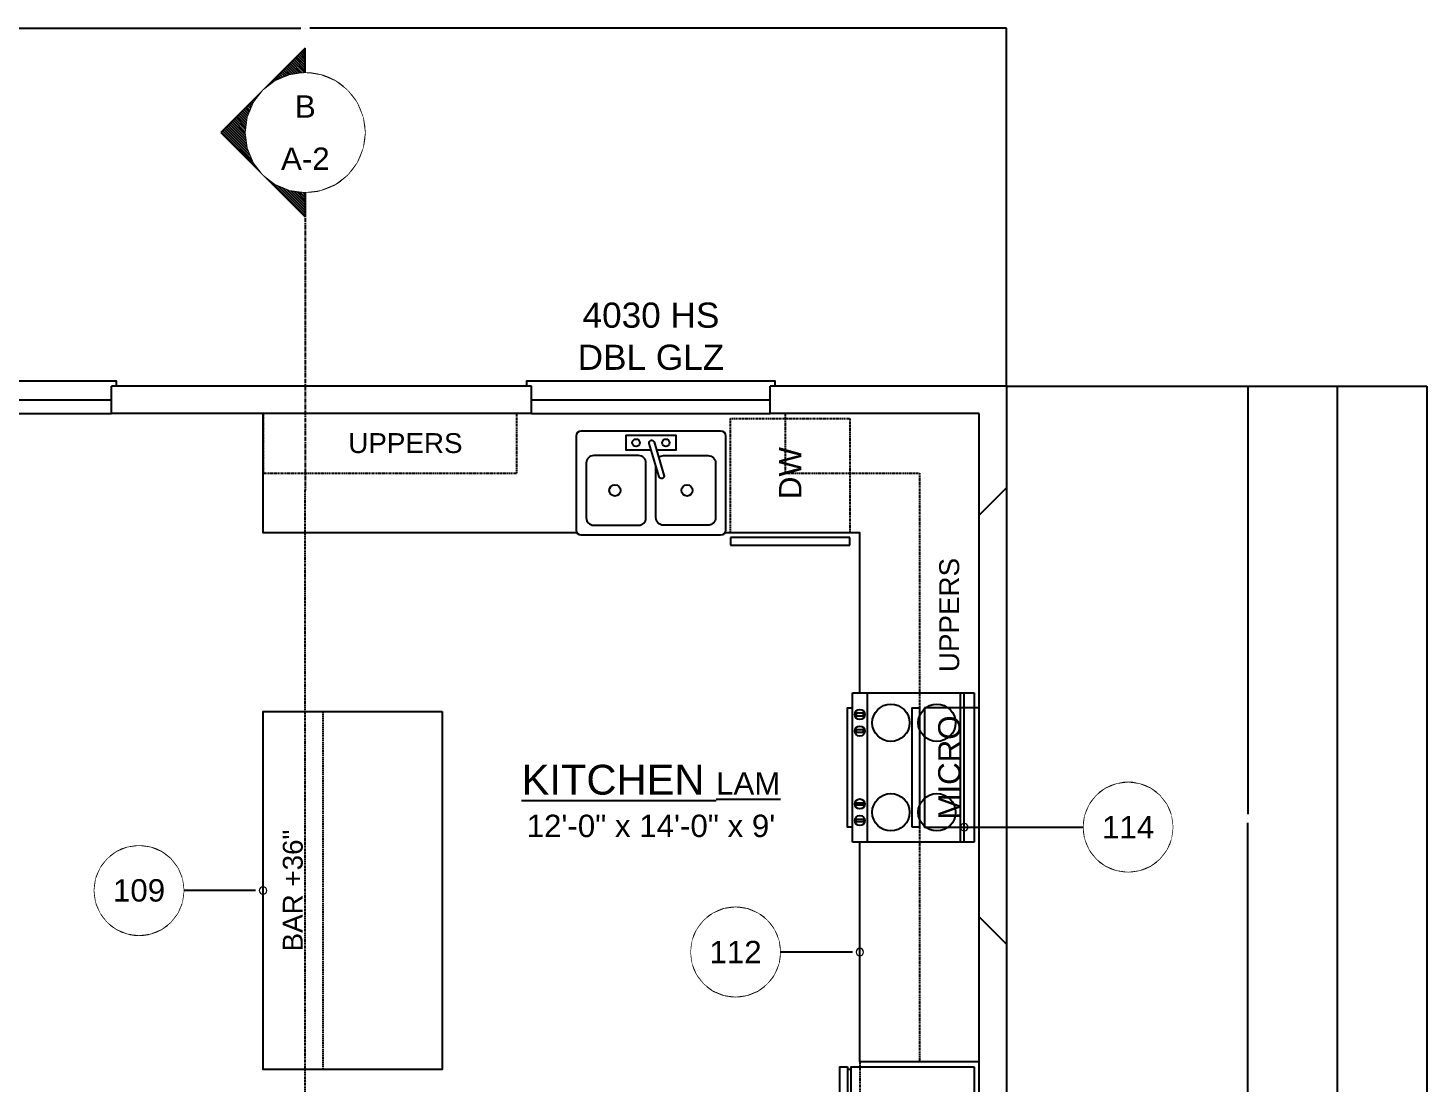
# Model space of a CAD drawing. Header units: inches. Extents: x -534 to 518, y -402 to 336.
# Drawn here: x 150.9 to 432.2, y 123.7 to 336 of the extents above; entities that cross this region are included whole.
import ezdxf

# ---------------------------------------------------------------- set-up
doc = ezdxf.new("R2010")
doc.units = ezdxf.units.IN
doc.header["$LTSCALE"] = 48
doc.header["$MEASUREMENT"] = 0
doc.header["$PDMODE"] = 1
doc.header["$PDSIZE"] = -2
for name, pattern in [('CENTER2', [0.026999999999999996, 0.018, -0.003, 0.003, -0.003]), ('DASH_4', [0.004511712, 0.003, -0.001511712]), ('HIDDEN', [0.009000000000000001, 0.006, -0.003]), ('HIDDEN2', [0.0045000000000000005, 0.003, -0.0015])]:
    doc.linetypes.add(name, pattern=pattern)
doc.layers.get('0').update_dxf_attribs({"lineweight": 25})
doc.layers.get('DEFPOINTS').update_dxf_attribs({"lineweight": 25})
for name, color, linetype, lineweight, true_color in [('1-CAB', 40, 'Continuous', 25, 0xffbf00), ('1-DIM', 22, 'Continuous', 25, 0xcc3300), ('1-FIX', 1, 'Continuous', 25, 0xff0000), ('1-POCHE', 8, 'Continuous', 25, 0x808080), ('1-WALL', 3, 'Continuous', 25, 0x00ff00), ('1-WIN', 9, 'Continuous', 25, 0xc0c0c0)]:
    doc.layers.add(name, color=color, linetype=linetype, lineweight=lineweight, true_color=true_color)
for name, color, linetype, lineweight in [('1-RMNAME', 7, 'Continuous', 25), ('1-SECT', 7, 'Continuous', 25), ('1-TEXT', 7, 'Continuous', 25)]:
    doc.layers.add(name, color=color, linetype=linetype, lineweight=lineweight)
doc.styles.add('Arial', font='arial.ttf')
doc.dimstyles.new('ANNOT', dxfattribs={"dimtxt": 0.0833333333333333, "dimasz": 0.18, "dimexe": 0.0024, "dimexo": 0.0015, "dimgap": 0.00216, "dimtad": 1, "dimdec": 3, "dimdsep": 46, "dimlunit": 4, "dimtxsty": 'Arial', "dimblk": 'VW_SLASH', "dimblk1": 'VW_SLASH', "dimblk2": 'VW_SLASH', "dimcen": 0, "dimdle": 0.0024, "dimazin": 0, "dimtfac": 1, "dimtdec": 3, "dimtix": 1, "dimtmove": 0, "dimatfit": 0, "dimldrblk": 'VW_SLASH', "dimfxl": 1, "dimfrac": 2, "dimtolj": 1, "dimarcsym": 0})
pattern_1 = [(45, (0, 0), (-0.0055242717280199, 0.0055242717280199), [])]

# ---------------------------------------------------------------- blocks, each defined once
blk = doc.blocks.new('VW_SLASH')
at = {"color": 0, "linetype": 'ByBlock', "lineweight": -2, "transparency": 16777216}
blk.add_line((0.0133333333333333, 0), (-1, 0), dxfattribs=at)
at = {"color": 0, "linetype": 'Continuous', "lineweight": 5, "transparency": 16777216, "flags": 128}
blk.add_lwpolyline([(0.0057544497166874, 0.0057544497166874), (-0.0057544497166874, -0.0057544497166874)], dxfattribs=at)
blk = doc.blocks.new('*D12')
at = {"layer": '1-DIM', "color": 0, "lineweight": -2}
for p, q in [((347.6861388684385, 263.9328467153284), (432.1870388684463, 263.9328467153284)), ((432.1846388684463, 263.7528467153284), (432.1846388684463, -23.24486161800496)), ((432.1846388684462, -311.8871532846716), (432.1846388684463, -24.88944495133831)), ((71.68613886843853, -312.0671532846716), (432.1870388684462, -312.0671532846716))]:
    blk.add_line(p, q, dxfattribs=at)
at = {"layer": 'DEFPOINTS', "color": 0}
for p in [(347.6846388684385, 263.9328467153284), (71.68463886843854, -312.0671532846716), (432.1846388684462, -312.0671532846716)]:
    blk.add_point(p, dxfattribs=at)
at = {"layer": '1-DIM', "color": 0, "lineweight": -2, "xscale": 0.18, "yscale": 0.18, "zscale": 0.18}
for p, rotation in [((432.1846388684463, 263.9328467153284), 89.99999999999999), ((432.1846388684462, -312.0671532846716), 270)]:
    blk.add_blockref('VW_SLASH', p, dxfattribs=dict(at, rotation=rotation))
at = {"layer": '1-DIM', "color": 0, "insert": (432.1846388684463, -24.0671532846716), "char_height": 0.0833333333333333, "attachment_point": 5, "rotation": 89.99999999999999, "style": 'Arial'}
blk.add_mtext("\\A1;48'", dxfattribs=at)
blk = doc.blocks.new('*D13')
at = {"layer": '1-DIM', "color": 0, "lineweight": -2}
for p, q in [((65.68463886843877, 296.9343467153288), (65.68463886843877, 335.9352467153284)), ((65.86463886843877, 335.9328467153284), (205.7909305351053, 335.9328467153284)), ((347.5046388684385, 335.9328467153284), (207.5783472017719, 335.9328467153284)), ((347.6846388684385, 263.9343467153284), (347.6846388684385, 335.9352467153284))]:
    blk.add_line(p, q, dxfattribs=at)
at = {"layer": 'DEFPOINTS', "color": 0}
for p in [(65.68463886843877, 335.9328467153284), (65.68463886843877, 296.9328467153288), (347.6846388684385, 263.9328467153284)]:
    blk.add_point(p, dxfattribs=at)
at = {"layer": '1-DIM', "color": 0, "lineweight": -2, "xscale": 0.18, "yscale": 0.18, "zscale": 0.18, "rotation": 180}
blk.add_blockref('VW_SLASH', (65.68463886843877, 335.9328467153284), dxfattribs=at)
at = {"layer": '1-DIM', "color": 0, "lineweight": -2, "xscale": 0.18, "yscale": 0.18, "zscale": 0.18}
blk.add_blockref('VW_SLASH', (347.6846388684385, 335.9328467153284), dxfattribs=at)
at = {"layer": '1-DIM', "color": 0, "insert": (206.6846388684386, 335.9328467153284), "char_height": 0.0833333333333333, "attachment_point": 5, "style": 'Arial'}
blk.add_mtext('\\A1;23\'-6"', dxfattribs=at)
blk = doc.blocks.new('*D18')
at = {"layer": '1-DIM', "color": 0, "lineweight": -2}
for p, q in [((347.6861388684385, 263.9328467153284), (414.1870388684432, 263.9328467153284)), ((414.1846388684431, 263.7528467153284), (414.1846388684431, 6.755138381995096)), ((414.1846388684431, -251.8871532846716), (414.1846388684431, 5.110555048661752)), ((347.6861388684385, -252.0671532846716), (414.1870388684431, -252.0671532846716))]:
    blk.add_line(p, q, dxfattribs=at)
at = {"layer": 'DEFPOINTS', "color": 0}
for p in [(347.6846388684385, 263.9328467153284), (347.6846388684385, -252.0671532846716), (414.1846388684431, -252.0671532846716)]:
    blk.add_point(p, dxfattribs=at)
at = {"layer": '1-DIM', "color": 0, "lineweight": -2, "xscale": 0.18, "yscale": 0.18, "zscale": 0.18}
for p, rotation in [((414.1846388684431, 263.9328467153284), 90), ((414.1846388684431, -252.0671532846716), 270)]:
    blk.add_blockref('VW_SLASH', p, dxfattribs=dict(at, rotation=rotation))
at = {"layer": '1-DIM', "color": 0, "insert": (414.1846388684431, 5.932846715328424), "char_height": 0.0833333333333333, "attachment_point": 5, "rotation": 90, "style": 'Arial'}
blk.add_mtext("\\A1;43'", dxfattribs=at)
blk = doc.blocks.new('SINK_KITCHEN')
at = {"flags": 128}
for points in [[(-14, 22.5), (14, 22.5, -0.4142135623730937), (15, 21.5), (15, 2.499999999999996, -0.4142135623730937), (14, 1.500000000000001), (-14, 1.500000000000001, -0.414213562373095), (-15, 2.5), (-15, 21.5, -0.4142135623730944)], [(0, 20.60109614128521), (1.137e-13, 20.60109614128521, -0.4142135623730942), (0.6217547077216068, 20.26431567358236), (2.616574387852324, 13.55456944561206, -0.4142135623731004), (2.279793920149359, 12.93281473789023, -0.4142135623731064), (1.658039212427752, 13.26959520559308), (-0.3367804677028516, 19.9793414335636, -0.4142135623730979)], [(-11.5, 3.5), (-2.5, 3.5, 0.4142135623730953), (-0.9999999999999991, 5), (-0.9999999999999991, 16, 0.414213562373095), (-2.5, 17.5), (-11.5, 17.5, 0.414213562373095), (-13, 16), (-13, 5, 0.414213562373095)]]:
    blk.add_lwpolyline(points, format="xyb", close=True, dxfattribs=at)
blk.add_lwpolyline([(0.0729743486004963, 18.6010961412851), (-5, 18.6010961412851), (-5, 21.6010961412851), (5, 21.6010961412851), (5, 18.6010961412851), (1.116232880617758, 18.6010961412851)], dxfattribs=at)
blk.add_lwpolyline([(1.545523453037501, 17.15714066616749, -0.1741583014099345), (2.5, 17.5), (11.5, 17.5, -0.414213562373095), (13, 16), (13, 5, -0.4142135623730955), (11.5, 3.499999999999999), (2.5, 3.499999999999999, -0.414213562373095), (1, 5), (1, 15.48296625232103)], format="xyb", dxfattribs=at)
for centre, radius in [((-3, 20.1010961412851), 0.7499999999999999), ((3, 20.1010961412851), 0.7499999999999999), ((-7.249999999999999, 10.5), 1.125), ((7.249999999999999, 10.5), 1.125)]:
    blk.add_circle(centre, radius)
blk = doc.blocks.new('DISHWASHER')
at = {"linetype": 'HIDDEN2'}
for p, q in [((-12, -0.5), (-12, 22.5)), ((-12, 22.5), (12, 22.5)), ((12, 22.5), (12, -0.5)), ((12, -0.5), (-12, -0.5))]:
    blk.add_line(p, q, dxfattribs=at)
for p, q in [((12, -1.5), (-12, -1.5)), ((-12, -1.5), (-12, -3)), ((12, -3), (12, -1.5)), ((-12, -3), (12, -3))]:
    blk.add_line(p, q)
blk = doc.blocks.new('Group-19')
for p, q in [((316.6846388684382, 172.1828467153286), (316.6846388684382, 202.1828467153286)), ((316.6846388684382, 202.1828467153286), (341.1846388684384, 202.1828467153286)), ((319.6846388684383, 202.1828467153286), (319.6846388684383, 172.1828467153286)), ((338.4346388684383, 172.1828467153286), (338.4346388684383, 202.1828467153286)), ((339.1846388684382, 172.1828467153286), (339.1846388684382, 202.1828467153286)), ((341.1846388684384, 202.1828467153286), (341.1846388684384, 172.1828467153286)), ((341.1846388684384, 172.1828467153286), (316.6846388684382, 172.1828467153286))]:
    blk.add_line(p, q)
at = {"flags": 128}
blk.add_lwpolyline([(316.6846388684382, 175.1828467153287), (315.6846388684384, 175.1828467153287), (315.6846388684384, 199.1828467153286), (316.6846388684382, 199.1828467153286)], dxfattribs=at)
for points in [[(317.4346388684384, 198.101348673019), (317.4346388684384, 197.601348673019), (318.9346388684383, 197.601348673019), (318.9346388684383, 198.101348673019)], [(317.4346388684384, 194.7643447576384), (317.4346388684384, 194.2643447576384), (318.9346388684383, 194.2643447576384), (318.9346388684383, 194.7643447576384)], [(317.4346388684384, 179.6013486730188), (317.4346388684384, 180.1013486730188), (318.9346388684383, 180.1013486730188), (318.9346388684383, 179.6013486730188)], [(317.4346388684384, 176.2643447576382), (317.4346388684384, 176.7643447576382), (318.9346388684383, 176.7643447576382), (318.9346388684383, 176.2643447576382)]]:
    blk.add_lwpolyline(points, close=True, dxfattribs=at)
for centre, radius in [((324.4346388684384, 196.1828467153287), 3.75), ((333.6846388684384, 196.1828467153287), 3.75), ((318.1846388684384, 197.8513486730189), 0.9999999999999857), ((318.1846388684384, 194.5143447576384), 1.000000000000057), ((318.1846388684384, 179.8513486730189), 0.9999999999999857), ((324.4346388684384, 178.1828467153286), 3.75), ((333.6846388684384, 178.1828467153286), 3.75), ((318.1846388684384, 176.5143447576383), 0.9999999999999857)]:
    blk.add_circle(centre, radius)
at = {"layer": 'DEFPOINTS', "color": 1, "true_color": 0xff0000}
for p, q in [((342.1846388684383, 203.1828467153286), (342.1846388685583, 203.1828467154886)), ((342.1846388684383, 171.1828467153286), (342.1846388685583, 171.1828467151686))]:
    blk.add_line(p, q, dxfattribs=at)
blk = doc.blocks.new('Refer')
for p, q in [((-17.5, -25.75), (-17.5, -26.5)), ((17.5, -25.75), (17.5, -26.5))]:
    blk.add_line(p, q)
at = {"flags": 128}
for points in [[(-18, -1), (18, -1), (18, -25.75), (-18, -25.75)], [(-18, -26.5), (18, -26.5), (18, -28), (-18, -28)]]:
    blk.add_lwpolyline(points, close=True, dxfattribs=at)
blk = doc.blocks.new('Group-22')
at = {"color": 7, "linetype": 'Continuous'}
for p, q in [((95.68463886843877, 261.1828467153284), (167.6846388684388, 261.1828467153284)), ((95.68463886843877, 258.4328467153284), (167.6846388684388, 258.4328467153284))]:
    blk.add_line(p, q, dxfattribs=at)
at = {"color": 7, "linetype": 'Continuous', "flags": 128}
blk.add_lwpolyline([(168.6846388684424, 263.9328467153284), (168.6846388684424, 264.9328467153284), (94.68463886844243, 264.9328467153284), (94.68463886844243, 263.9328467153284)], dxfattribs=at)
at = {"layer": 'DEFPOINTS'}
blk.add_line((167.6846388684388, 263.9328467153284), (167.6846388691588, 263.9328467153284), dxfattribs=at)
blk = doc.blocks.new('*D62')
at = {"layer": '1-DIM', "color": 0, "lineweight": -2}
for p, q in [((347.6861388684385, 263.9328467153284), (396.1870388684454, 263.9328467153284)), ((396.1846388684454, 263.7528467153284), (396.1846388684454, 177.8219300486618)), ((396.1846388684454, 90.1128467153284), (396.1846388684454, 176.0437633819951)), ((342.1861388684385, 89.93284671532841), (396.1870388684454, 89.9328467153284))]:
    blk.add_line(p, q, dxfattribs=at)
at = {"layer": 'DEFPOINTS', "color": 0}
for p in [(347.6846388684385, 263.9328467153284), (342.1846388684385, 89.93284671532841), (396.1846388684454, 89.9328467153284)]:
    blk.add_point(p, dxfattribs=at)
at = {"layer": '1-DIM', "color": 0, "lineweight": -2, "xscale": 0.18, "yscale": 0.18, "zscale": 0.18}
for p, rotation in [((396.1846388684454, 263.9328467153284), 90), ((396.1846388684454, 89.9328467153284), 270)]:
    blk.add_blockref('VW_SLASH', p, dxfattribs=dict(at, rotation=rotation))
at = {"layer": '1-DIM', "color": 0, "insert": (396.1846388684454, 176.9328467153284), "char_height": 0.0833333333333333, "attachment_point": 5, "rotation": 90, "style": 'Arial'}
blk.add_mtext('\\A1;14\'-6"', dxfattribs=at)
blk = doc.blocks.new('Group-28')
at = {"color": 7, "linetype": 'Continuous'}
for p, q in [((252.1846388684384, 261.1828467153284), (300.1846388684385, 261.1828467153284)), ((252.1846388684384, 258.4328467153284), (300.1846388684385, 258.4328467153284))]:
    blk.add_line(p, q, dxfattribs=at)
at = {"color": 7, "linetype": 'Continuous', "flags": 128}
blk.add_lwpolyline([(301.1846388684421, 263.9328467153284), (301.1846388684421, 264.9328467153284), (251.1846388684421, 264.9328467153284), (251.1846388684421, 263.9328467153284)], dxfattribs=at)
at = {"layer": 'DEFPOINTS'}
blk.add_line((300.1846388684385, 263.9328467153284), (300.1846388689184, 263.9328467153284), dxfattribs=at)
blk = doc.blocks.new('MICRO')
at = {"flags": 128}
for points in [[(12, 13.5), (-12, 13.5), (-12, 12.00000000000001), (12, 11.99999999999999)], [(-12, 11.00000000000001), (12, 10.99999999999999), (12, -6.7e-15), (-12, 6.7e-15)]]:
    blk.add_lwpolyline(points, close=True, dxfattribs=at)
blk = doc.blocks.new('pha-sec')
at = {"linetype": 'Continuous', "lineweight": 25}
h = blk.add_hatch(dxfattribs=at)
h.set_pattern_fill('ANSI31', style=0, pattern_type=2)
h.set_pattern_definition(pattern_1)
edge = h.paths.add_edge_path()
edge.add_line((0, 0.3535533905932739), (0, 0.25))
edge.add_arc((1e-16, 0), 0.25, 45, 90, ccw=False)
edge.add_line((0.1767766952966369, 0.1767766952966369), (0, 0.3535533905932739))
h = blk.add_hatch(dxfattribs=at)
h.set_pattern_fill('ANSI31', style=0, pattern_type=2)
h.set_pattern_definition(pattern_1)
edge = h.paths.add_edge_path()
edge.add_arc((0, 1e-16), 0.2500000000000001, 0, 44.999999999999886, ccw=False)
edge.add_arc((0, -1e-16), 0.2500000000000001, 315, 360, ccw=False)
edge.add_line((0.1767766952966369, -0.1767766952966369), (0.3535533905932738, -1e-16))
edge.add_line((0.3535533905932738, -1e-16), (0.1767766952966369, 0.1767766952966369))
h = blk.add_hatch(dxfattribs=at)
h.set_pattern_fill('ANSI31', style=0, pattern_type=2)
h.set_pattern_definition(pattern_1)
edge = h.paths.add_edge_path()
edge.add_arc((3e-16, -3e-16), 0.2499999999999996, 269.99999999999994, 315.00000000000006, ccw=False)
edge.add_line((0, -0.25), (0, -0.3535533905932739))
edge.add_line((0, -0.3535533905932739), (0.1767766952966369, -0.1767766952966369))
for p, q in [((0, 0.25), (0, 0.3535533905932739)), ((0, 0.3535533905932739), (0.3535533905932738, -1e-16)), ((0.3535533905932739, 1e-16), (0, -0.3535533905932739)), ((0, -0.25), (0, -0.3535533905932739))]:
    blk.add_line(p, q)
blk = doc.blocks.new('PHA-DET')
at = {"lineweight": 5, "transparency": 33554687}
blk.add_line((-0.25, 0), (0.25, 0), dxfattribs=at)
at = {"lineweight": 5, "transparency": 33554687, "flags": 128}
blk.add_lwpolyline([(0.25, 0, 0.4142135623730949), (0, 0.2499999999999999, 0.414213562373095), (-0.25, 0, 0.414213562373095), (0, -0.2499999999999999, 0.4142135623730949)], format="xyb", close=True, dxfattribs=at)
at = {"color": 255, "linetype": 'Continuous', "lineweight": 5, "transparency": 33554687}
blk.add_wipeout([(-0.25, 0), (-0.2414814565722671, -0.06470476127563018), (-0.21650635094610965, -0.12500000000000006), (-0.1767766952966368, -0.17677669529663687), (-0.1249999999999999, -0.21650635094610976), (-0.06470476127563014, -0.2414814565722671), (-5e-17, -0.25), (0.06470476127563005, -0.2414814565722671), (0.1249999999999998, -0.21650635094610976), (0.17677669529663664, -0.1767766952966371), (0.2165063509461095, -0.12500000000000033), (0.241481456572267, -0.06470476127563063), (0.25, -4.996003610813204e-16), (0.2414814565722672, 0.06470476127562963), (0.21650635094611, 0.12499999999999944), (0.1767766952966374, 0.1767766952966363), (0.1250000000000007, 0.21650635094610926), (0.06470476127563105, 0.24148145657226683), (9.5e-16, 0.25), (-0.0647047612756292, 0.24148145657226738), (-0.124999999999999, 0.21650635094611026), (-0.176776695296636, 0.17677669529663775), (-0.21650635094610904, 0.1250000000000011), (-0.2414814565722667, 0.06470476127563152)], dxfattribs=at)
blk = doc.blocks.new('Group-38')
at = {"layer": 'DEFPOINTS', "linetype": 'DASH_4'}
blk.add_line((206.684638868438, -258.0671532846716), (206.6846388684408, 242.9328467153281), dxfattribs=at)
at = {"xscale": -48, "yscale": 48}
blk.add_blockref('pha-sec', (206.6846388684384, 314.9328467153281), dxfattribs=at)
at = {"xscale": 48, "yscale": 48, "zscale": 48}
blk.add_blockref('PHA-DET', (206.6846388684384, 314.9328467153281), dxfattribs=at)
at = {"linetype": 'CENTER2'}
blk.add_line((206.6846388684408, 302.9328467153282), (206.6846388684408, 242.9328467153281), dxfattribs=at)
at = {"char_height": 4.5, "attachment_point": 2, "line_spacing_factor": 0.25, "style": 'Arial'}
for s, insert in [('B', (206.6846388684408, 322.4328467153282)), ('A-2', (206.6846388684408, 311.9328467153281))]:
    blk.add_mtext(s, dxfattribs=dict(at, insert=insert))
blk = doc.blocks.new('PHA-KEY')
at = {"lineweight": 5, "transparency": 33554687, "flags": 128}
blk.add_lwpolyline([(0.1875, 0, 0.414213562373095), (0, 0.1874999999999999, 0.4142135623730951), (-0.1875, 0, 0.414213562373095), (0, -0.1874999999999999, 0.414213562373095)], format="xyb", close=True, dxfattribs=at)
at = {"color": 255, "linetype": 'Continuous', "lineweight": 5, "transparency": 33554687}
blk.add_wipeout([(-0.18749999999999997, -5.551115123125783e-17), (-0.18111109242920034, -0.048528570956722694), (-0.16237976320958225, -0.09375000000000006), (-0.13258252147247762, -0.13258252147247768), (-0.09374999999999996, -0.16237976320958228), (-0.048528570956722646, -0.18111109242920034), (-9.301115123125782e-17, -0.18749999999999997), (0.048528570956722465, -0.18111109242920034), (0.0937499999999998, -0.16237976320958233), (0.1325825214724774, -0.13258252147247784), (0.16237976320958203, -0.09375000000000017), (0.1811110924292001, -0.04852857095672303), (0.18749999999999986, -4.440892098500626e-16), (0.1811110924292003, 0.04852857095672214), (0.16237976320958236, 0.0937499999999995), (0.1325825214724779, 0.13258252147247712), (0.09375000000000043, 0.16237976320958175), (0.048528570956723215, 0.18111109242920004), (6.56988848768742e-16, 0.18749999999999983), (-0.04852857095672194, 0.18111109242920037), (-0.09374999999999932, 0.16237976320958264), (-0.132582521472477, 0.13258252147247812), (-0.16237976320958178, 0.09375000000000072), (-0.1811110924292, 0.04852857095672358)], dxfattribs=at)
blk = doc.blocks.new('_Dot')
at = {"color": 7, "linetype": 'Continuous', "lineweight": 25}
blk.add_line((-0.5, 0), (-1, 0), dxfattribs=at)
at = {"color": 7, "linetype": 'Continuous', "lineweight": 5, "flags": 128}
blk.add_lwpolyline([(-0.25, 0, 0.414213562373095), (0, -0.2499999999999999, 0.414213562373095), (0.25, 0, 0.414213562373095), (0, 0.2499999999999999, 0.414213562373095)], format="xyb", close=True, dxfattribs=at)
blk = doc.blocks.new('Group-59')
at = {"layer": '1-TEXT', "linetype": 'Continuous', "lineweight": 25}
blk.add_line((195.1846388684383, 162.4328467153285), (190.4992859727338, 162.4328467153285), dxfattribs=at)
at = {"layer": '1-TEXT'}
for name, p, xscale, yscale, zscale in [('PHA-KEY', (173.2492859727338, 162.4328467153285), 48, 48, 48), ('_Dot', (198.1846388684384, 162.4328467153285), 3, 3, 3)]:
    blk.add_blockref(name, p, dxfattribs=dict(at, xscale=xscale, yscale=yscale, zscale=zscale))
at = {"layer": '1-TEXT', "linetype": 'Continuous', "lineweight": 25}
blk.add_line((190.4992859727338, 162.4328467153285), (182.2492859727338, 162.4328467153285), dxfattribs=at)
at = {"layer": '1-TEXT', "transparency": 33554687, "insert": (173.2492859727338, 162.4328467153285), "char_height": 4.5, "attachment_point": 5, "line_spacing_factor": 0.25, "style": 'Arial'}
blk.add_mtext('109', dxfattribs=at)
blk = doc.blocks.new('Group-61')
at = {"layer": '1-TEXT', "linetype": 'Continuous', "lineweight": 25}
blk.add_line((315.1846388684386, 150.0578467153289), (310.4471605705969, 150.0578467153289), dxfattribs=at)
at = {"layer": '1-TEXT'}
for name, p, xscale, yscale, zscale in [('PHA-KEY', (293.1971605705968, 150.0578467153289), 48, 48, 48), ('_Dot', (318.1846388684386, 150.0578467153289), 3, 3, 3)]:
    blk.add_blockref(name, p, dxfattribs=dict(at, xscale=xscale, yscale=yscale, zscale=zscale))
at = {"layer": '1-TEXT', "linetype": 'Continuous', "lineweight": 25}
blk.add_line((310.4471605705969, 150.0578467153289), (302.197160570597, 150.0578467153289), dxfattribs=at)
at = {"layer": '1-TEXT', "transparency": 33554687, "insert": (293.1971605705968, 150.0578467153289), "char_height": 4.5, "attachment_point": 5, "line_spacing_factor": 0.25, "style": 'Arial'}
blk.add_mtext('112', dxfattribs=at)
blk = doc.blocks.new('Group-63')
at = {"layer": '1-TEXT', "linetype": 'Continuous', "lineweight": 25}
blk.add_line((342.1846388684385, 175.1828467153287), (354.8839095825954, 175.1828467153287), dxfattribs=at)
at = {"layer": '1-TEXT', "xscale": 48, "yscale": 48, "zscale": 48}
blk.add_blockref('PHA-KEY', (372.1339095825954, 175.1828467153287), dxfattribs=at)
at = {"layer": '1-TEXT', "xscale": 3, "yscale": 3, "zscale": 3, "rotation": 180}
blk.add_blockref('_Dot', (339.1846388684384, 175.1828467153287), dxfattribs=at)
at = {"layer": '1-TEXT', "linetype": 'Continuous', "lineweight": 25}
blk.add_line((354.8839095825954, 175.1828467153287), (363.1339095825954, 175.1828467153287), dxfattribs=at)
at = {"layer": '1-TEXT', "transparency": 33554687, "insert": (372.1339095825954, 175.1828467153287), "char_height": 4.5, "attachment_point": 5, "line_spacing_factor": 0.25, "style": 'Arial'}
blk.add_mtext('114', dxfattribs=at)

msp = doc.modelspace()

# ---------------------------------------------------------------- hatches: boundary and pattern name
at = {"layer": '1-POCHE', "linetype": 'Continuous', "lineweight": 25, "true_color": 0x808080}
h = msp.add_hatch(dxfattribs=at)
h.set_pattern_fill('ANSI37', color=8, scale=41.66666666666667, angle=1.149e-13, style=0, pattern_type=2)
h.set_pattern_definition([(44.99999999999987, (209.9346388682082, 200261.1828467154), (-66.29126073623873, 66.29126073623898), []), (134.9999999999999, (209.9346388682082, 200261.1828467154), (-66.29126073623895, -66.29126073623873), [])])
h.paths.add_polyline_path([(252.1846388684383, 263.9328467153284), (167.6846388684388, 263.9328467153284), (167.6846388684388, 258.4328467153284), (252.1846388684384, 258.4328467153284)])
h = msp.add_hatch(dxfattribs=at)
h.set_pattern_fill('ANSI37', color=8, scale=41.66666666666668, angle=1.149e-13, style=0, pattern_type=2)
h.set_pattern_definition([(44.99999999999987, (301.6846388682084, 200131.9328467154), (-66.29126073623874, 66.29126073623898), []), (134.9999999999999, (301.6846388682084, 200131.9328467154), (-66.29126073623897, -66.29126073623874), [])])
h.paths.add_polyline_path([(347.6846388684385, 263.9328467153284), (300.1846388684383, 263.9328467153284), (300.1846388684383, 258.4328467153284), (342.1846388684385, 258.4328467153284), (342.1846388684385, 17.93284671532844), (255.6846388684391, 17.93284671532844), (255.6846388684391, 12.43284671532841), (342.1846388684385, 12.43284671532841), (342.1846388684385, -0.0671532846715889), (347.6846388684385, -0.0671532846715889)])

# ---------------------------------------------------------------- linework, layer by layer
at = {"layer": '1-CAB', "linetype": 'HIDDEN'}
msp.add_line((210.1846388684383, 198.4328467153285), (210.1846388684383, 126.4328467153285), dxfattribs=at)
at = {"layer": '1-CAB', "linetype": 'HIDDEN2'}
msp.add_line((318.1846388684385, 127.9328467153285), (318.1846388684385, 89.93284671532841), dxfattribs=at)
at = {"layer": '1-CAB', "flags": 128}
for points in [[(261.318613464654, 234.4328467153285), (198.1846388684384, 234.4328467153285), (198.1846388684384, 258.4328467153284)], [(318.1846388684384, 202.1828467153286), (318.1846388684384, 234.4328467153285), (291.0506642722228, 234.4328467153285)], [(342.1846388684385, 127.9328467153285), (318.1846388684385, 127.9328467153285), (318.1846388684385, 172.1828467153286)]]:
    msp.add_lwpolyline(points, dxfattribs=at)
at = {"layer": '1-CAB', "linetype": 'HIDDEN2', "flags": 128}
for points in [[(198.1846388684384, 258.4328467153284), (198.1846388684384, 246.4328467153285), (249.1846388684384, 246.4328467153285), (249.1846388684384, 258.4328467153284)], [(303.1846388684384, 258.4328467153284), (303.1846388684384, 246.4328467153285), (330.184638868438, 246.4328467153285), (330.184638868438, 127.9328467153285)]]:
    msp.add_lwpolyline(points, dxfattribs=at)
at = {"layer": '1-CAB', "flags": 128}
msp.add_lwpolyline([(234.1846388684384, 198.4328467153285), (234.1846388684384, 126.4328467153285), (198.1846388684384, 126.4328467153285), (198.1846388684384, 198.4328467153285)], close=True, dxfattribs=at)
at = {"layer": '1-WALL'}
for p, q in [((252.1846388684384, 263.9328467153284), (167.6846388684388, 263.9328467153284)), ((167.6846388684388, 258.4328467153284), (167.6846388684388, 263.9328467153284)), ((252.1846388684384, 258.4328467153284), (252.1846388684384, 263.9328467153284)), ((347.6846388684385, 263.9328467153284), (300.1846388684383, 263.9328467153284)), ((300.1846388684383, 258.4328467153284), (300.1846388684383, 263.9328467153284)), ((347.6846388684385, 263.9328467153284), (347.6846388684385, -0.0671532846715889)), ((252.1846388684384, 258.4328467153284), (167.6846388684388, 258.4328467153284)), ((342.1846388684385, 258.4328467153284), (300.1846388684383, 258.4328467153284)), ((342.1846388684385, 17.93284671532844), (342.1846388684385, 258.4328467153284))]:
    msp.add_line(p, q, dxfattribs=at)

# ---------------------------------------------------------------- block references
at = {"layer": '1-FIX'}
for name, p in [('DISHWASHER', (304.1846388684384, 234.9328467153285)), ('SINK_KITCHEN', (276.1846388684384, 232.4328467153285)), ('Group-19', (0, 0))]:
    msp.add_blockref(name, p, dxfattribs=at)
at = {"layer": '1-FIX', "xscale": -1, "rotation": 90}
msp.add_blockref('MICRO', (342.1846388684385, 187.1828467153286), dxfattribs=at)
at = {"layer": '1-FIX', "rotation": 270}
msp.add_blockref('Refer', (342.1846388684385, 108.9328467153284), dxfattribs=at)
at = {"layer": '1-WIN'}
for name in ['Group-22', 'Group-28']:
    msp.add_blockref(name, (0, 0), dxfattribs=at)

# ---------------------------------------------------------------- texts
at = {"color": 7, "attachment_point": 5, "rotation": 90, "line_spacing_factor": 0.25, "style": 'Arial'}
for s, insert, char_height in [('DW', (304.1846388684384, 246.4328467153285), 4.499999999999999), ('MICRO', (336.2239974690215, 187.1828467153286), 4.5)]:
    msp.add_mtext(s, dxfattribs=dict(at, insert=insert, char_height=char_height))
at = {"layer": '1-RMNAME', "insert": (276.1846388684384, 180.4328467153285), "char_height": 5.999999999999999, "attachment_point": 5, "line_spacing_factor": 1.004016064257028, "style": 'Arial'}
msp.add_mtext('{\\LKITCHEN }{\\H0.75x;\\LLAM}{\\H1x;\\L\\P}{\\H0.75x;\\l12\'-0" x 14\'-0" x 9\'}', dxfattribs=at)
at = {"layer": '1-TEXT', "attachment_point": 5, "line_spacing_factor": 1.004016064257028, "style": 'Arial'}
for s, insert, char_height in [('4030 HS\\PDBL GLZ', (276.1846388684419, 273.9328467153284), 5.062500000000008), ('UPPERS', (226.8096388684385, 252.4328467153291), 4)]:
    msp.add_mtext(s, dxfattribs=dict(at, insert=insert, char_height=char_height))
at = {"layer": '1-TEXT', "char_height": 4, "attachment_point": 5, "rotation": 90, "line_spacing_factor": 1.004016064257028, "style": 'Arial'}
for s, insert in [('UPPERS', (336.1846388684387, 217.8709880850635)), ('BAR +36"', (204.1846388684383, 162.4328467153285))]:
    msp.add_mtext(s, dxfattribs=dict(at, insert=insert))

# ---------------------------------------------------------------- dimensions: what is measured, and where the dimension line sits
at = {"layer": '1-DIM'}
dim = msp.add_linear_dim(base=(65.68463886843877, 335.9328467153284), p1=(347.6846388684385, 263.9328467153284), p2=(65.68463886843877, 296.9328467153288), dimstyle='ANNOT', override={"dimtxt": 0.0833333333333333, "dimgap": 0.7499999999999999, "dimtad": 0, "dimdec": 0, "dimpost": '<>', "dimtxsty": 'Arial'}, dxfattribs=at)
dim.commit()
dim.dimension.update_dxf_attribs({"geometry": '*D13', "text_midpoint": (206.6846388684386, 335.9328467153284)})
for base, p2, picture, middle in [((432.1846388684462, -312.0671532846716), (71.68463886843854, -312.0671532846716), '*D12', (432.1846388684463, -24.0671532846716)), ((396.1846388684454, 89.9328467153284), (342.1846388684385, 89.93284671532841), '*D62', (396.1846388684454, 176.9328467153284)), ((414.1846388684431, -252.0671532846716), (347.6846388684385, -252.0671532846716), '*D18', (414.1846388684431, 5.932846715328424))]:
    dim = msp.add_linear_dim(base=base, p1=(347.6846388684385, 263.9328467153284), p2=p2, angle=270, dimstyle='ANNOT', override={"dimtxt": 0.0833333333333333, "dimgap": 0.7499999999999999, "dimtad": 0, "dimdec": 0, "dimpost": '<>', "dimtxsty": 'Arial'}, dxfattribs=at)
    dim.commit()
    dim.dimension.update_dxf_attribs({"geometry": picture, "text_midpoint": middle})

# ---------------------------------------------------------------- next in the draw order: block references
at = {"layer": '1-SECT'}
msp.add_blockref('Group-38', (0, 0), dxfattribs=at)
at = {"layer": '1-TEXT'}
for name in ['Group-63', 'Group-61']:
    msp.add_blockref(name, (0, 0), dxfattribs=at)

# ---------------------------------------------------------------- next in the draw order: block references
msp.add_blockref('Group-59', (0, 0), dxfattribs=at)

doc.saveas('drawing.dxf')
